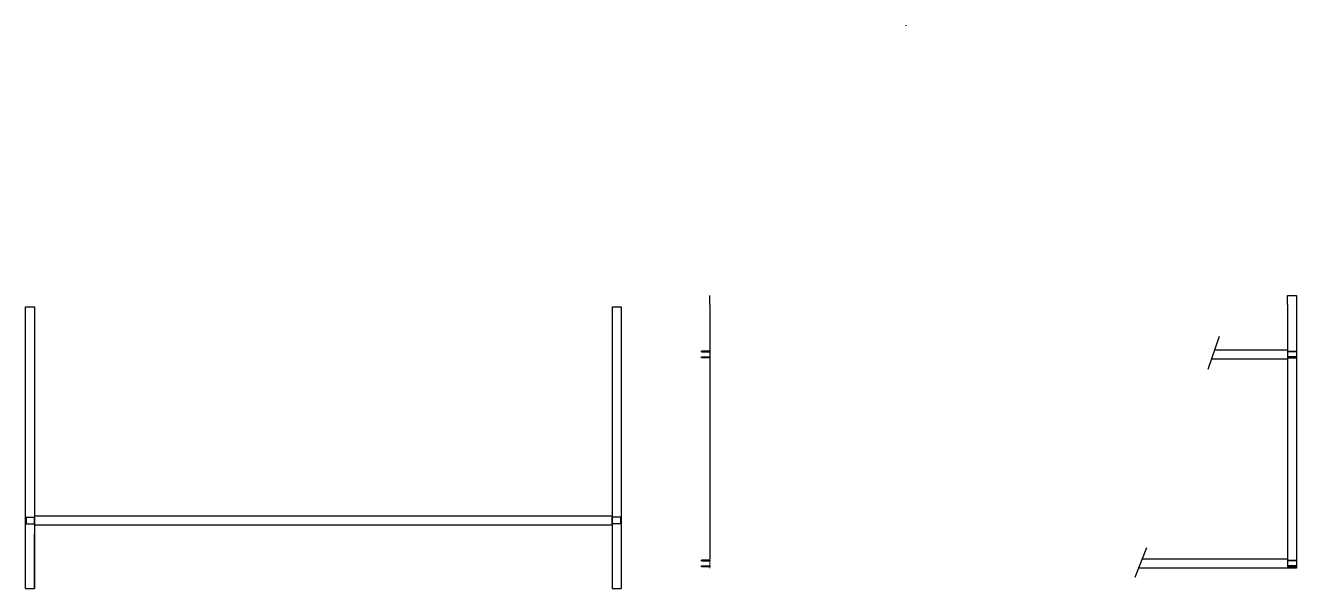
# Model space of a CAD drawing. Header units: millimetres. Extents: x -494 to 3469, y 484 to 2917.
# Drawn here: x 1964.3 to 2243.8, y 1309.6 to 1433.6 of the extents above; entities that cross this region are included whole.
import ezdxf

# ---------------------------------------------------------------- set-up
doc = ezdxf.new("R2010")
doc.units = ezdxf.units.MM
doc.layers.add('A-ANNO-DIMS', color=40, linetype='Continuous', lineweight=18)
doc.layers.add('A-FURN', color=8, linetype='Continuous', lineweight=18)
doc.layers.add('particolari', color=2, linetype='Continuous')

msp = doc.modelspace()

# ---------------------------------------------------------------- linework, layer by layer
for p, q in [((2114.77, 1372.17), (2114.77, 1374.17)), ((2114.77, 1372.17), (2114.77, 1316.17)), ((2241.77, 1372.17), (2241.77, 1374.17)), ((2241.77, 1372.17), (2241.77, 1316.17)), ((1964.3, 1309.64), (1964.3, 1371.64)), ((1964.3, 1309.64), (1964.3, 1371.64)), ((1964.3, 1371.64), (1966.3, 1371.64)), ((1966.3, 1371.64), (1966.3, 1309.64)), ((2093.3, 1371.64), (2093.3, 1309.64)), ((2093.3, 1371.64), (2095.3, 1371.64)), ((2095.3, 1371.64), (2095.3, 1309.64)), ((2114.77, 1361.92), (2112.97, 1361.92)), ((2112.97, 1361.72), (2112.97, 1361.92)), ((2112.97, 1361.72), (2114.77, 1361.72)), ((2114.77, 1361.92), (2114.77, 1361.72)), ((2225.74, 1362.17), (2241.77, 1362.17)), ((2241.77, 1362.17), (2241.77, 1314.17)), ((2241.77, 1361.92), (2243.57, 1361.92)), ((2241.77, 1361.92), (2241.77, 1361.72)), ((2243.57, 1361.72), (2241.77, 1361.72)), ((2243.57, 1361.72), (2243.57, 1361.92)), ((2112.97, 1360.42), (2112.97, 1360.62)), ((2112.97, 1360.62), (2114.77, 1360.62)), ((2114.77, 1360.42), (2112.97, 1360.42)), ((2114.77, 1360.62), (2114.77, 1360.42)), ((2225.05, 1360.17), (2241.77, 1360.17)), ((2243.57, 1360.62), (2241.77, 1360.62)), ((2241.77, 1360.62), (2241.77, 1360.42)), ((2241.77, 1360.42), (2243.57, 1360.42)), ((2243.57, 1360.42), (2243.57, 1360.62)), ((1964.5, 1325.39), (1966.3, 1325.39)), ((1964.5, 1325.39), (1964.5, 1323.89)), ((1966.3, 1325.64), (2093.3, 1325.64)), ((1966.3, 1323.89), (1966.3, 1325.39)), ((2095.1, 1325.39), (2093.3, 1325.39)), ((2093.3, 1323.89), (2093.3, 1325.39)), ((2095.1, 1325.39), (2095.1, 1323.89)), ((1964.3, 1309.64), (1964.3, 1323.64)), ((1964.5, 1323.89), (1966.3, 1323.89)), ((1966.3, 1323.64), (2093.3, 1323.64)), ((2095.1, 1323.89), (2093.3, 1323.89)), ((1966.3, 1309.64), (1966.3, 1321.64)), ((2114.77, 1315.92), (2112.97, 1315.92)), ((2112.97, 1315.72), (2112.97, 1315.92)), ((2112.97, 1315.72), (2114.77, 1315.72)), ((2112.97, 1314.42), (2112.97, 1314.62)), ((2112.97, 1314.62), (2114.77, 1314.62)), ((2114.77, 1314.42), (2112.97, 1314.42)), ((2114.77, 1315.92), (2114.77, 1315.72)), ((2114.77, 1314.62), (2114.77, 1314.42)), ((2209.77, 1316.17), (2241.77, 1316.17)), ((2241.77, 1315.92), (2243.57, 1315.92)), ((2241.77, 1315.92), (2241.77, 1315.72)), ((2243.57, 1315.72), (2241.77, 1315.72)), ((2243.57, 1314.62), (2241.77, 1314.62)), ((2241.77, 1314.62), (2241.77, 1314.42)), ((2241.77, 1314.42), (2243.57, 1314.42)), ((2243.57, 1315.72), (2243.57, 1315.92)), ((2243.57, 1314.42), (2243.57, 1314.62)), ((1964.3, 1309.64), (1966.3, 1309.64)), ((2093.3, 1309.64), (2095.3, 1309.64))]:
    msp.add_line(p, q)
msp.add_lwpolyline([(2241.77, 1374.17), (2243.77, 1374.17), (2243.77, 1314.17), (2209.07, 1314.17)])
at = {"layer": 'A-ANNO-DIMS'}
msp.add_line((2157.82, 1433.57), (2158.02, 1433.57), dxfattribs=at)
at = {"layer": 'A-FURN'}
for p, q in [((1964.3, 1323.64), (1964.3, 1325.64)), ((2114.77, 1316.17), (2114.77, 1314.17))]:
    msp.add_line(p, q, dxfattribs=at)
at = {"layer": 'particolari', "color": 2}
for p, q in [((2224.31, 1357.96), (2226.8, 1365.22)), ((2208.31, 1312.18), (2210.81, 1318.67))]:
    msp.add_line(p, q, dxfattribs=at)

doc.saveas('drawing.dxf')
